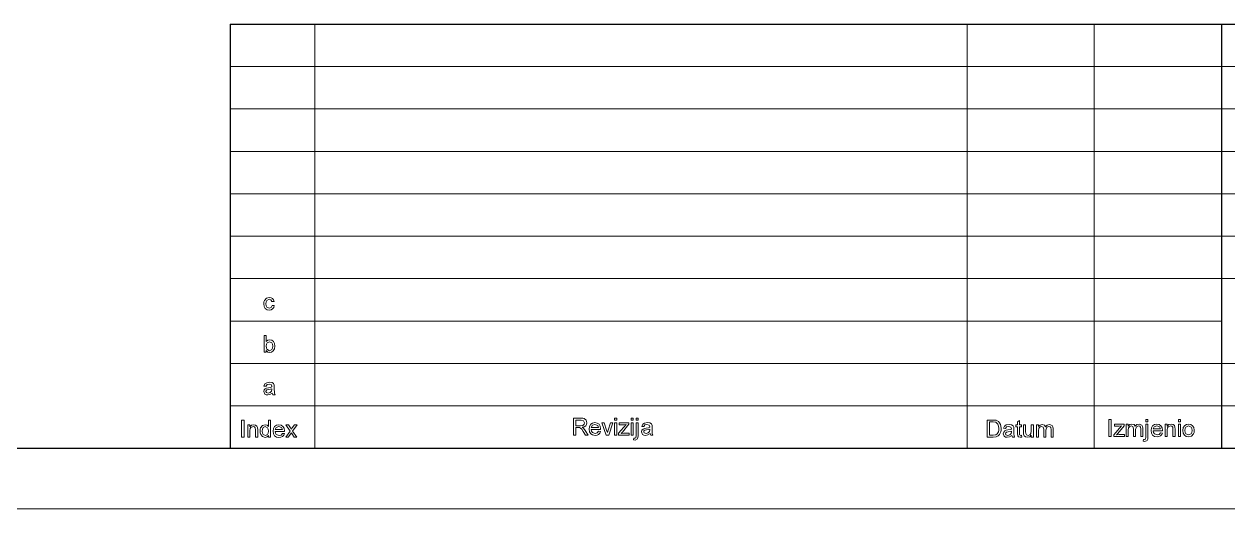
# Model space of a CAD drawing. Extents: x 0 to 297, y 0 to 420.
# Drawn here: x 125.4 to 224.7, y 0 to 40 of the extents above; entities that cross this region are included whole.
import ezdxf

# ---------------------------------------------------------------- set-up
doc = ezdxf.new("R2010")
doc.units = 0

msp = doc.modelspace()

# ---------------------------------------------------------------- linework, layer by layer
at = {"color": 7, "lineweight": 30}
for p, q in [((142.421, 40), (292, 40)), ((142.421, 40), (142.421, 5)), ((224.211, 40), (224.211, 5)), ((20, 5), (292, 5))]:
    msp.add_line(p, q, dxfattribs=at)
at = {"color": 7, "lineweight": 13}
for p, q in [((149.421, 40), (149.421, 5)), ((203.211, 40), (203.211, 5)), ((213.711, 40), (213.711, 5)), ((142.421, 36.5), (292, 36.5)), ((292, 33), (142.421, 33)), ((142.421, 29.5), (260.611, 29.5)), ((142.421, 26), (260.611, 26)), ((142.421, 22.5), (260.611, 22.5)), ((142.421, 19), (292, 19)), ((224.211, 15.5), (142.421, 15.5)), ((142.421, 12), (292, 12)), ((142.421, 8.5), (292, 8.5)), ((0, 0), (297, 0))]:
    msp.add_line(p, q, dxfattribs=at)
for points in [[(145.898, 16.788), (146.073, 16.769), (146.025, 16.614), (145.933, 16.497), (145.807, 16.424), (145.655, 16.399), (145.469, 16.433), (145.324, 16.534), (145.23, 16.698), (145.198, 16.921), (145.212, 17.073), (145.252, 17.205), (145.416, 17.388), (145.654, 17.449), (145.803, 17.428), (145.921, 17.363), (146.006, 17.259), (146.054, 17.119), (145.879, 17.099), (145.797, 17.245), (145.656, 17.294), (145.452, 17.205), (145.393, 17.091), (145.373, 16.925), (145.392, 16.758), (145.45, 16.643), (145.65, 16.555), (145.814, 16.612)], [(145.412, 12.919), (145.237, 12.919), (145.237, 14.319), (145.412, 14.319), (145.412, 13.799), (145.535, 13.912), (145.687, 13.949), (145.863, 13.912), (145.998, 13.807), (146.082, 13.644), (146.112, 13.439), (146.081, 13.211), (145.987, 13.04), (145.849, 12.935), (145.686, 12.899), (145.53, 12.941), (145.412, 13.064)], [(145.412, 13.432), (145.424, 13.282), (145.46, 13.181), (145.671, 13.055), (145.858, 13.148), (145.917, 13.264), (145.937, 13.425), (145.918, 13.589), (145.862, 13.704), (145.678, 13.794), (145.491, 13.701), (145.432, 13.587)], [(145.898, 9.555), (145.715, 9.434), (145.532, 9.399), (145.39, 9.42), (145.285, 9.48), (145.198, 9.687), (145.231, 9.822), (145.317, 9.92), (145.436, 9.976), (145.583, 10.002), (145.757, 10.029), (145.878, 10.06), (145.879, 10.102), (145.832, 10.24), (145.646, 10.294), (145.474, 10.255), (145.393, 10.119), (145.218, 10.138), (145.294, 10.312), (145.447, 10.414), (145.678, 10.449), (145.891, 10.418), (146.011, 10.341), (146.065, 10.223), (146.073, 10.069), (146.073, 9.852), (146.076, 9.664), (146.085, 9.554), (146.132, 9.419), (145.957, 9.419)], [(145.879, 9.905), (145.766, 9.874), (145.607, 9.848), (145.462, 9.817), (145.396, 9.768), (145.373, 9.696), (145.424, 9.595), (145.571, 9.555), (145.742, 9.596), (145.851, 9.703), (145.878, 9.85)], [(143.378, 5.919), (143.378, 7.319), (143.572, 7.319), (143.572, 5.919)], [(145.594, 5.919), (145.594, 6.065), (145.478, 5.941), (145.318, 5.899), (145.102, 5.965), (144.949, 6.15), (144.908, 6.278), (144.894, 6.423), (144.907, 6.567), (144.944, 6.696), (145.094, 6.884), (145.318, 6.949), (145.479, 6.907), (145.594, 6.797), (145.594, 7.319), (145.769, 7.319), (145.769, 5.919)], [(170.76, 6.091), (170.76, 7.491), (171.372, 7.491), (171.529, 7.481), (171.644, 7.453), (171.793, 7.321), (171.849, 7.111), (171.826, 6.975), (171.757, 6.861), (171.639, 6.778), (171.471, 6.732), (171.579, 6.662), (171.727, 6.474), (171.959, 6.091), (171.736, 6.091), (171.558, 6.384), (171.43, 6.578), (171.34, 6.671), (171.259, 6.706), (171.16, 6.713), (170.954, 6.713), (170.954, 6.091)], [(170.954, 6.868), (171.336, 6.868), (171.522, 6.895), (171.621, 6.979), (171.654, 7.106), (171.588, 7.271), (171.379, 7.335), (170.954, 7.335)], [(172.813, 6.402), (172.985, 6.382), (172.923, 6.251), (172.826, 6.153), (172.694, 6.092), (172.53, 6.071), (172.327, 6.105), (172.17, 6.207), (172.07, 6.37), (172.037, 6.588), (172.071, 6.813), (172.172, 6.981), (172.326, 7.086), (172.52, 7.121), (172.708, 7.087), (172.859, 6.985), (172.957, 6.821), (172.99, 6.602), (172.989, 6.557), (172.212, 6.557), (172.242, 6.416), (172.311, 6.312), (172.533, 6.227), (172.702, 6.269)], [(172.212, 6.713), (172.815, 6.713), (172.746, 6.879), (172.519, 6.966), (172.307, 6.897)], [(173.454, 6.091), (173.087, 7.102), (173.273, 7.102), (173.48, 6.496), (173.544, 6.292), (173.607, 6.485), (173.816, 7.102), (174.001, 7.102), (173.659, 6.091)], [(174.137, 7.316), (174.137, 7.491), (174.312, 7.491), (174.312, 7.316)], [(174.137, 6.091), (174.137, 7.102), (174.312, 7.102), (174.312, 6.091)], [(174.468, 6.091), (174.468, 6.237), (175.082, 6.966), (174.905, 6.946), (174.526, 6.946), (174.526, 7.102), (175.323, 7.102), (175.323, 6.986), (174.783, 6.346), (174.683, 6.227), (174.892, 6.246), (175.343, 6.246), (175.343, 6.091)], [(175.498, 7.316), (175.498, 7.491), (175.673, 7.491), (175.673, 7.316)], [(175.498, 6.091), (175.498, 7.102), (175.673, 7.102), (175.673, 6.091)], [(175.701, 5.701), (175.733, 5.851), (175.809, 5.838), (175.883, 5.872), (175.907, 6.045), (175.907, 7.102), (176.082, 7.102), (176.082, 6.037), (176.07, 5.879), (176.034, 5.777), (175.832, 5.682)], [(175.907, 7.316), (175.907, 7.491), (176.082, 7.491), (176.082, 7.316)], [(177.065, 6.227), (176.882, 6.106), (176.699, 6.071), (176.557, 6.091), (176.452, 6.152), (176.365, 6.359), (176.398, 6.494), (176.484, 6.592), (176.603, 6.648), (176.75, 6.674), (176.924, 6.701), (177.045, 6.732), (177.046, 6.774), (177, 6.912), (176.813, 6.966), (176.641, 6.927), (176.56, 6.791), (176.385, 6.81), (176.461, 6.984), (176.614, 7.085), (176.845, 7.121), (177.058, 7.09), (177.178, 7.013), (177.232, 6.895), (177.24, 6.741), (177.24, 6.524), (177.243, 6.336), (177.252, 6.226), (177.299, 6.091), (177.124, 6.091)], [(204.88, 5.931), (204.88, 7.331), (205.358, 7.331), (205.605, 7.311), (205.808, 7.211), (205.904, 7.104), (205.973, 6.971), (206.013, 6.815), (206.027, 6.638), (206.018, 6.488), (205.99, 6.356), (205.895, 6.152), (205.769, 6.025), (205.603, 5.955), (205.38, 5.931)], [(205.074, 6.086), (205.364, 6.086), (205.575, 6.113), (205.697, 6.187), (205.797, 6.367), (205.824, 6.492), (205.832, 6.641), (205.815, 6.839), (205.762, 6.985), (205.592, 7.146), (205.36, 7.175), (205.074, 7.175)], [(206.902, 6.067), (206.718, 5.946), (206.536, 5.911), (206.393, 5.932), (206.288, 5.992), (206.202, 6.199), (206.235, 6.334), (206.32, 6.432), (206.439, 6.488), (206.586, 6.514), (206.76, 6.541), (206.882, 6.572), (206.882, 6.614), (206.836, 6.752), (206.649, 6.806), (206.478, 6.767), (206.396, 6.631), (206.221, 6.65), (206.297, 6.824), (206.45, 6.926), (206.682, 6.961), (206.894, 6.931), (207.014, 6.853), (207.068, 6.735), (207.077, 6.582), (207.077, 6.364), (207.08, 6.176), (207.089, 6.066), (207.135, 5.931), (206.96, 5.931)], [(207.719, 6.077), (207.738, 5.926), (207.608, 5.911), (207.462, 5.94), (207.39, 6.017), (207.369, 6.215), (207.369, 6.786), (207.232, 6.786), (207.232, 6.942), (207.369, 6.942), (207.369, 7.192), (207.544, 7.294), (207.544, 6.942), (207.719, 6.942), (207.719, 6.786), (207.544, 6.786), (207.544, 6.205), (207.553, 6.112), (207.583, 6.079), (207.642, 6.067)], [(208.944, 5.931), (208.944, 6.942), (209.119, 6.942), (209.119, 6.79), (209.242, 6.914), (209.416, 6.961), (209.596, 6.913), (209.694, 6.778), (209.833, 6.915), (210.009, 6.961), (210.243, 6.878), (210.304, 6.773), (210.324, 6.623), (210.324, 5.931), (210.149, 5.931), (210.149, 6.56), (210.132, 6.706), (210.072, 6.778), (209.969, 6.806), (209.792, 6.736), (209.721, 6.511), (209.721, 5.931), (209.546, 5.931), (209.546, 6.58), (209.505, 6.749), (209.368, 6.806), (209.235, 6.768), (209.146, 6.658), (209.119, 6.449), (209.119, 5.931)], [(214.918, 5.971), (214.918, 7.371), (215.113, 7.371), (215.113, 5.971)], [(215.326, 5.971), (215.326, 6.118), (215.941, 6.846), (215.764, 6.827), (215.385, 6.827), (215.385, 6.982), (216.182, 6.982), (216.182, 6.867), (215.642, 6.227), (215.541, 6.107), (215.75, 6.127), (216.201, 6.127), (216.201, 5.971)], [(216.338, 5.971), (216.338, 6.982), (216.512, 6.982), (216.512, 6.83), (216.636, 6.955), (216.81, 7.002), (216.99, 6.953), (217.088, 6.818), (217.227, 6.956), (217.403, 7.002), (217.636, 6.919), (217.698, 6.813), (217.718, 6.663), (217.718, 5.971), (217.543, 5.971), (217.543, 6.601), (217.526, 6.747), (217.466, 6.819), (217.363, 6.846), (217.186, 6.776), (217.115, 6.552), (217.115, 5.971), (216.94, 5.971), (216.94, 6.621), (216.898, 6.79), (216.762, 6.846), (216.629, 6.809), (216.54, 6.698), (216.512, 6.49), (216.512, 5.971)], [(217.745, 5.582), (217.777, 5.732), (217.854, 5.719), (217.927, 5.753), (217.951, 5.926), (217.951, 6.982), (218.126, 6.982), (218.126, 5.918), (218.114, 5.76), (218.079, 5.658), (217.877, 5.563)], [(217.951, 7.196), (217.951, 7.371), (218.126, 7.371), (218.126, 7.196)], [(219.166, 6.282), (219.338, 6.263), (219.277, 6.132), (219.179, 6.033), (219.047, 5.972), (218.883, 5.952), (218.68, 5.986), (218.524, 6.088), (218.424, 6.251), (218.391, 6.468), (218.424, 6.693), (218.525, 6.862), (218.679, 6.967), (218.873, 7.002), (219.062, 6.968), (219.212, 6.866), (219.311, 6.702), (219.343, 6.483), (219.343, 6.438), (218.566, 6.438), (218.595, 6.297), (218.665, 6.193), (218.887, 6.107), (219.055, 6.149)], [(219.557, 5.971), (219.557, 6.982), (219.732, 6.982), (219.732, 6.839), (219.863, 6.961), (220.042, 7.002), (220.203, 6.969), (220.314, 6.883), (220.365, 6.757), (220.374, 6.591), (220.374, 5.971), (220.199, 5.971), (220.199, 6.579), (220.18, 6.734), (220.11, 6.816), (219.994, 6.846), (219.81, 6.778), (219.752, 6.678), (219.732, 6.517), (219.732, 5.971)], [(220.646, 7.196), (220.646, 7.371), (220.821, 7.371), (220.821, 7.196)], [(220.646, 5.971), (220.646, 6.982), (220.821, 6.982), (220.821, 5.971)], [(221.016, 6.477), (221.054, 6.72), (221.169, 6.89), (221.312, 6.974), (221.483, 7.002), (221.67, 6.968), (221.819, 6.866), (221.916, 6.704), (221.949, 6.491), (221.935, 6.318), (221.891, 6.186), (221.723, 6.013), (221.483, 5.952), (221.294, 5.986), (221.145, 6.087), (221.048, 6.252)], [(143.883, 5.919), (143.883, 6.93), (144.058, 6.93), (144.058, 6.786), (144.189, 6.909), (144.368, 6.949), (144.529, 6.916), (144.64, 6.831), (144.691, 6.704), (144.7, 6.538), (144.7, 5.919), (144.525, 5.919), (144.525, 6.527), (144.505, 6.681), (144.436, 6.763), (144.32, 6.794), (144.136, 6.725), (144.078, 6.626), (144.058, 6.464), (144.058, 5.919)], [(145.069, 6.424), (145.089, 6.262), (145.148, 6.147), (145.335, 6.055), (145.519, 6.142), (145.575, 6.253), (145.594, 6.41), (145.575, 6.582), (145.517, 6.701), (145.327, 6.794), (145.143, 6.705), (145.088, 6.59)], [(146.739, 6.23), (146.911, 6.21), (146.85, 6.079), (146.752, 5.981), (146.62, 5.92), (146.456, 5.899), (146.253, 5.933), (146.097, 6.035), (145.997, 6.198), (145.964, 6.416), (145.997, 6.641), (146.098, 6.809), (146.252, 6.914), (146.447, 6.949), (146.635, 6.915), (146.785, 6.813), (146.884, 6.649), (146.917, 6.43), (146.916, 6.385), (146.139, 6.385), (146.169, 6.244), (146.238, 6.14), (146.46, 6.055), (146.629, 6.097)], [(146.139, 6.541), (146.742, 6.541), (146.672, 6.707), (146.446, 6.794), (146.234, 6.725)], [(147.014, 5.919), (147.374, 6.425), (147.033, 6.93), (147.244, 6.93), (147.405, 6.691), (147.482, 6.577), (147.558, 6.684), (147.733, 6.93), (147.943, 6.93), (147.585, 6.426), (147.928, 5.919), (147.717, 5.919), (147.514, 6.218), (147.477, 6.274), (147.224, 5.919)], [(177.046, 6.577), (176.933, 6.546), (176.774, 6.52), (176.629, 6.489), (176.564, 6.44), (176.54, 6.368), (176.591, 6.267), (176.738, 6.227), (176.909, 6.268), (177.018, 6.375), (177.045, 6.522)], [(206.882, 6.417), (206.769, 6.386), (206.611, 6.36), (206.466, 6.329), (206.4, 6.28), (206.377, 6.208), (206.427, 6.107), (206.574, 6.067), (206.745, 6.108), (206.855, 6.215), (206.882, 6.363)], [(208.516, 5.931), (208.516, 6.09), (208.382, 5.956), (208.207, 5.911), (208.046, 5.946), (207.935, 6.031), (207.884, 6.158), (207.874, 6.318), (207.874, 6.942), (208.049, 6.942), (208.049, 6.388), (208.059, 6.21), (208.126, 6.105), (208.253, 6.067), (208.395, 6.106), (208.488, 6.212), (208.516, 6.407), (208.516, 6.942), (208.691, 6.942), (208.691, 5.931)], [(218.566, 6.594), (219.168, 6.594), (219.099, 6.76), (218.873, 6.846), (218.661, 6.777)], [(221.191, 6.477), (221.211, 6.315), (221.274, 6.2), (221.483, 6.107), (221.691, 6.2), (221.753, 6.317), (221.774, 6.483), (221.753, 6.64), (221.69, 6.754), (221.483, 6.846), (221.274, 6.755), (221.211, 6.639)]]:
    msp.add_lwpolyline(points, close=True, dxfattribs=at)

doc.saveas('drawing.dxf')
